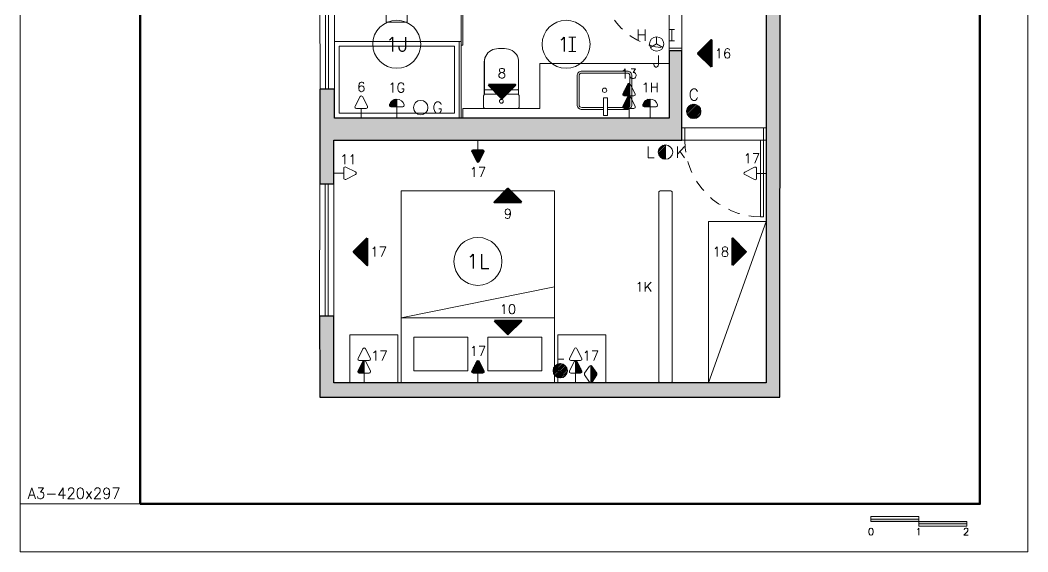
# Model space of a CAD drawing. Extents: x 0 to 175, y -16 to 63.
# Drawn here: x 157.91 to 168.41, y 37.72 to 43.26 of the extents above; entities that cross this region are included whole.
import ezdxf
from ezdxf.enums import TextEntityAlignment as Align

# ---------------------------------------------------------------- set-up
doc = ezdxf.new("R2010")
doc.units = 0
doc.header["$LTSCALE"] = 0.5
doc.header["$MEASUREMENT"] = 0
doc.linetypes.add('HIDDEN', pattern=[0.375, 0.25, -0.125])
doc.layers.get('0').update_dxf_attribs({"linetype": 'CONTINUOUS'})
doc.layers.add('ARQ - HATCH 01', color=172, linetype='CONTINUOUS', transparency=0.6)
for name, color, linetype, lineweight in [('ARQ - JAN01', 2, 'CONTINUOUS', 20), ('ARQ - PAR01', 172, 'CONTINUOUS', 30), ('ARQ - PAR02', 132, 'CONTINUOUS', 20), ('ARQ - POR01', 20, 'CONTINUOUS', 20), ('ELE01 - INTER', 100, 'CONTINUOUS', 15), ('ELE01 - INTER TXT', 100, 'CONTINUOUS', 9), ('ELE01 - LAMP', 50, 'CONTINUOUS', 20), ('ELE01 - LAMP TXT', 100, 'CONTINUOUS', 15), ('ELE01 - TOM 127V', 130, 'CONTINUOUS', 15), ('ELE01 - TOM 127V TXT', 130, 'CONTINUOUS', 15), ('ELE01 - USB', 110, 'CONTINUOUS', 15), ('ELV00 - AUX01', 1, 'CONTINUOUS', 50), ('ELV01 - TXT02', 2, 'CONTINUOUS', 20)]:
    doc.layers.add(name, color=color, linetype=linetype, lineweight=lineweight)
for name, color, linetype, lineweight, transparency in [('ARQ - PISO', 121, 'CONTINUOUS', 9, 0.45), ('ARQ01', 144, 'CONTINUOUS', 9, 0.5), ('ELE01 - INTER HATCH', 100, 'CONTINUOUS', 15, 0.45)]:
    doc.layers.add(name, color=color, linetype=linetype, lineweight=lineweight, transparency=transparency)
for name, color, linetype in [('ELE - GERAL', 50, 'CONTINUOUS'), ('LOGO', 7, 'CONTINUOUS'), ('MARGEM', 1, 'CONTINUOUS')]:
    doc.layers.add(name, color=color, linetype=linetype)
doc.layers.add('ELE01 - TOM 220V', color=242, linetype='CONTINUOUS', lineweight=15, true_color=0xdf2935)
doc.layers.add('ELE01 - TOM 220V TXT', color=242, linetype='CONTINUOUS', lineweight=15, true_color=0xdf2935)
doc.styles.add('ROMANS', font='romans.shx')
doc.styles.get("Standard").update_dxf_attribs({"font": 'romans.shx'})

# ---------------------------------------------------------------- blocks, each defined once
blk = doc.blocks.new('cuba')
for p, q in [((2011.102, 1359.458), (2010.762, 1359.458)), ((2011.102, 1359.443), (2010.762, 1359.443)), ((2010.732, 1359.428), (2010.732, 1358.838)), ((2010.747, 1359.428), (2010.747, 1358.838)), ((2011.117, 1359.143), (2011.117, 1359.428)), ((2011.132, 1359.143), (2011.132, 1359.428)), ((2011.198, 1359.143), (2011.065, 1359.143)), ((2011.198, 1359.123), (2011.065, 1359.123)), ((2011.117, 1358.838), (2011.117, 1359.123)), ((2011.132, 1358.838), (2011.132, 1359.123)), ((2010.762, 1358.823), (2011.102, 1358.823)), ((2010.762, 1358.808), (2011.102, 1358.808))]:
    blk.add_line(p, q)
for centre, radius in [((2010.932, 1359.134), 0.0305), ((2010.932, 1359.134), 0.0229), ((2011.048, 1359.133), 0.0195)]:
    blk.add_circle(centre, radius)
for centre, radius, start, end in [((2010.762, 1359.428), 0.03, 90, 180), ((2010.762, 1359.428), 0.015, 90, 180), ((2011.102, 1359.428), 0.03, 359.9651, 90), ((2011.102, 1359.428), 0.015, 359.9651, 90), ((2011.198, 1359.133), 0.01, 270, 90), ((2010.762, 1358.838), 0.03, 180, 270), ((2010.762, 1358.838), 0.015, 180, 270), ((2011.102, 1358.838), 0.03, 270, 0), ((2011.102, 1358.838), 0.015, 270, 0)]:
    blk.add_arc(centre, radius, start, end)
blk = doc.blocks.new('*U310')
at = {"layer": 'ARQ - HATCH 01'}
h = blk.add_hatch(color=256, dxfattribs=at)
h.dxf.hatch_style = 1
h.paths.add_polyline_path([(2.532, 5.79), (2.4, 5.79), (2.4, 5.98), (2.2, 5.98), (2.2, 5.79), (2.103, 5.79), (2.103, 5.64), (2.532, 5.64)])
h.paths.add_polyline_path([(2.4, 7.13), (2.2, 7.13), (2.2, 6.78), (2.4, 6.78)])
h.paths.add_polyline_path([(12.15, 0.988), (12.15, 5.78), (3.432, 5.79), (3.432, 5.64), (12, 5.64), (12, 1.135), (11.307, 1.135), (11.307, 0.985), (12, 0.988)])
h.paths.add_polyline_path([(9.47, 4.76), (8.54, 4.76), (8.54, 4.63), (9.24, 4.63), (9.24, 1.14), (8.94, 1.14), (8.94, 0.988), (9.926, 0.988), (9.927, 1.135), (9.47, 1.135)], flags=17)
h.paths.add_polyline_path([(7.7, 4.63), (7.74, 4.63), (7.74, 4.76), (7.57, 4.76), (7.57, 0.15), (7.02, 0.15), (7.02, 0), (7.72, 0), (7.72, 0.988), (7.95, 0.988), (7.95, 1.14), (7.7, 1.14)])
h.paths.add_polyline_path([(5.06, 1.27), (4.24, 1.27), (4.24, 1.073), (4.93, 1.073), (4.93, 0), (5.64, 0), (5.64, 0.15), (5.06, 0.15)])
h.paths.add_polyline_path([(0.21, 5.64), (0.13, 5.64), (0.13, 6.98), (0.22, 6.98), (0.22, 7.13), (0, 7.13), (0, 1.073), (0.71, 1.073), (0.71, 1.27), (0.21, 1.27)])
h.paths.add_polyline_path([(3.08, 1.27), (2.414, 1.27), (2.2, 1.27), (1.7, 1.27), (1.7, 1.073), (3.08, 1.075)])
h.paths.add_polyline_path([(5.06, 4.838), (4.935, 4.838), (4.935, 4.198), (5.06, 4.198)], flags=17)
for p, q in [((0.13, 6.29), (0.51, 6.29)), ((0.245, 5.815), (0.245, 6.265)), ((0.245, 6.265), (0.485, 6.265)), ((0.405, 6.265), (0.405, 5.815)), ((0.425, 6.265), (0.425, 5.815)), ((0.445, 6.265), (0.445, 5.815)), ((0.465, 6.265), (0.465, 5.815)), ((0.485, 6.265), (0.485, 5.815)), ((0.51, 6.29), (0.51, 5.79)), ((0.13, 5.79), (0.51, 5.79)), ((0.245, 5.815), (0.485, 5.815)), ((5.06, 4.838), (7.57, 4.518)), ((5.06, 4.518), (7.57, 4.518)), ((5.06, 4.518), (7.57, 4.198)), ((12, 3.969), (11.5, 3.969)), ((11.5, 3.969), (11.5, 3.469)), ((11.5, 3.469), (12, 3.469)), ((12, 3.435), (10, 3.435)), ((10, 3.435), (10, 1.835)), ((11, 3.435), (11.322, 1.835)), ((11.322, 1.835), (11.322, 3.435)), ((11.523, 3.302), (11.877, 3.302)), ((11.523, 2.74), (11.523, 3.302)), ((11.877, 3.302), (11.877, 2.74)), ((4.835, 3.25), (4.035, 3.25)), ((4.835, 1.95), (4.835, 3.25)), ((8.596, 3.047), (8.578, 3.037)), ((8.616, 3.055), (8.596, 3.047)), ((8.616, 3.055), (8.616, 3.055)), ((8.617, 3.055), (8.616, 3.055)), ((8.637, 3.059), (8.617, 3.055)), ((8.658, 3.06), (8.637, 3.059)), ((8.997, 3.06), (8.658, 3.06)), ((8.94, 3.058), (8.937, 3.06)), ((8.938, 3.06), (8.938, 3.06)), ((8.942, 3.056), (8.94, 3.058)), ((8.943, 3.054), (8.942, 3.056)), ((8.944, 3.051), (8.943, 3.054)), ((8.944, 3.048), (8.944, 3.051)), ((8.944, 2.712), (8.944, 3.048)), ((8.991, 3.051), (8.99, 3.048)), ((8.99, 3.048), (8.99, 3.045)), ((8.99, 3.045), (8.99, 2.715)), ((8.992, 3.054), (8.991, 3.051)), ((8.994, 3.057), (8.992, 3.054)), ((8.996, 3.059), (8.994, 3.057)), ((8.997, 3.06), (8.996, 3.059)), ((8.998, 3.061), (8.997, 3.06)), ((8.997, 3.06), (8.997, 3.06)), ((9.001, 3.063), (8.998, 3.061)), ((9.004, 3.064), (9.001, 3.063)), ((9.007, 3.065), (9.004, 3.064)), ((9.01, 3.065), (9.007, 3.065)), ((9.125, 3.065), (9.01, 3.065)), ((9.127, 3.065), (9.125, 3.065)), ((9.129, 3.064), (9.127, 3.065)), ((9.131, 3.063), (9.129, 3.064)), ((9.133, 3.062), (9.131, 3.063)), ((9.135, 3.061), (9.133, 3.062)), ((9.137, 3.059), (9.135, 3.061)), ((9.138, 3.057), (9.137, 3.059)), ((9.139, 3.055), (9.138, 3.057)), ((9.139, 3.055), (9.14, 3.053)), ((9.14, 3.053), (9.14, 3.051)), ((8.52, 2.954), (8.517, 2.934)), ((8.527, 2.974), (8.52, 2.954)), ((8.536, 2.992), (8.527, 2.974)), ((8.548, 3.009), (8.536, 2.992)), ((8.562, 3.024), (8.548, 3.009)), ((8.578, 3.037), (8.562, 3.024)), ((8.516, 2.913), (8.515, 2.892)), ((8.515, 2.892), (8.515, 2.871)), ((8.515, 2.871), (8.516, 2.85)), ((8.517, 2.934), (8.516, 2.913)), ((8.516, 2.85), (8.517, 2.83)), ((8.517, 2.83), (8.52, 2.81)), ((8.52, 2.81), (8.526, 2.79)), ((8.526, 2.79), (8.535, 2.772)), ((8.535, 2.772), (8.547, 2.755)), ((8.547, 2.755), (8.56, 2.74)), ((8.56, 2.74), (8.576, 2.728)), ((8.561, 2.74), (8.577, 2.727)), ((11.877, 2.74), (11.523, 2.74)), ((8.576, 2.728), (8.594, 2.717)), ((8.577, 2.727), (8.594, 2.717)), ((8.594, 2.717), (8.613, 2.71)), ((8.594, 2.717), (8.613, 2.709)), ((8.613, 2.71), (8.613, 2.709)), ((8.613, 2.71), (8.632, 2.705)), ((8.613, 2.709), (8.633, 2.705)), ((8.613, 2.709), (8.633, 2.704)), ((8.632, 2.705), (8.653, 2.703)), ((8.633, 2.705), (8.653, 2.703)), ((8.633, 2.704), (8.653, 2.702)), ((8.653, 2.703), (8.994, 2.703)), ((8.941, 2.703), (8.653, 2.703)), ((8.653, 2.702), (8.994, 2.702)), ((8.941, 2.703), (8.942, 2.705)), ((8.942, 2.705), (8.943, 2.706)), ((8.943, 2.706), (8.944, 2.708)), ((8.944, 2.71), (8.944, 2.712)), ((8.944, 2.708), (8.944, 2.71)), ((8.99, 2.712), (8.99, 2.715)), ((8.99, 2.712), (8.991, 2.709)), ((8.991, 2.709), (8.992, 2.706)), ((8.992, 2.706), (8.994, 2.702)), ((8.994, 2.702), (8.996, 2.701)), ((8.996, 2.701), (8.998, 2.699)), ((8.998, 2.699), (9.001, 2.697)), ((9.001, 2.697), (9.004, 2.696)), ((9.004, 2.696), (9.007, 2.695)), ((9.007, 2.695), (9.01, 2.695)), ((9.01, 2.695), (9.125, 2.695)), ((9.127, 2.695), (9.125, 2.695)), ((9.127, 2.695), (9.129, 2.696)), ((9.129, 2.696), (9.131, 2.697)), ((9.131, 2.697), (9.133, 2.698)), ((9.133, 2.698), (9.135, 2.699)), ((9.135, 2.699), (9.137, 2.701)), ((9.137, 2.701), (9.138, 2.703)), ((9.138, 2.703), (9.139, 2.705)), ((9.139, 2.705), (9.14, 2.707)), ((9.14, 2.707), (9.14, 2.709)), ((4.035, 2.6), (4.84, 2.6)), ((11.877, 2.531), (11.523, 2.531)), ((11.523, 2.531), (11.523, 1.969)), ((11.877, 1.969), (11.877, 2.531)), ((4.835, 1.95), (4.035, 1.95)), ((11.523, 1.969), (11.877, 1.969)), ((10, 1.835), (12, 1.835)), ((11.5, 1.802), (12, 1.802)), ((11.5, 1.302), (11.5, 1.802)), ((12, 1.302), (11.5, 1.302))]:
    blk.add_line(p, q)
blk.add_lwpolyline([(0.145, 6.94), (0.795, 6.94, -0.414214), (0.81, 6.925), (0.81, 6.335, -0.414214), (0.795, 6.32), (0.145, 6.32, -0.414214), (0.13, 6.335), (0.13, 6.925, -0.414214)], format="xyb", close=True)
for points in [[(0.13, 6.84), (0.234, 6.78)], [(0.234, 6.78), (0.234, 6.48)], [(0.284, 6.78), (0.284, 6.78), (0.234, 6.78)], [(0.284, 6.535), (0.284, 6.725)], [(0.656, 6.78), (0.81, 6.78)], [(0.656, 6.725), (0.656, 6.535)], [(0.13, 6.42), (0.234, 6.48)], [(0.234, 6.48), (0.284, 6.48)], [(0.656, 6.48), (0.81, 6.48)], [(10.32, 5.64), (12, 5.04)], [(10.32, 5.64), (10.32, 5.04), (12, 5.04)], [(7.57, 4.198), (4.935, 4.198), (4.935, 4.838), (7.57, 4.838)], [(7.57, 4.838), (7.57, 4.76)], [(6.62, 4.198), (6.62, 2.198), (6.02, 2.198), (6.02, 4.198)], [(0.81, 2), (0.81, 3.405), (0.21, 3.405)], [(6.929, 3.456), (6.679, 3.456), (6.679, 2.956), (6.929, 2.956)], [(4.935, 3.35), (4.935, 1.85), (4.035, 1.85), (4.035, 3.35), (4.935, 3.35)], [(2.494, 3.2), (2.199, 3.202)], [(9.14, 3.051), (9.14, 2.709)], [(0.333, 2.97), (0.333, 2.381)], [(0.767, 2.381), (0.767, 2.97)], [(7.7, 2.46), (9.24, 2.46)], [(0.21, 1.27), (2.2, 1.27), (2.2, 2), (0.21, 2)], [(8.02, 1.77), (8.02, 1.68), (8.24, 1.68), (8.24, 1.9), (8.02, 1.9), (8.02, 1.81)], [(7.7, 1.81), (8.15, 1.81), (8.15, 1.77), (7.7, 1.77)], [(11.307, 1.135), (11.307, 0.985)], [(7.315, 0.35), (7.315, 1.05), (5.315, 1.05), (5.315, 0.35)], [(5.315, 0.35), (5.315, 1.05), (5.365, 1.05), (5.365, 0.35)], [(7.315, 0.35), (7.315, 1.05), (7.265, 1.05), (7.265, 0.35)], [(5.365, 0.45), (7.265, 0.45)], [(5.998, 0.45), (5.998, 0.35)], [(6.632, 0.45), (6.632, 0.35)], [(7.315, 0.35), (7.315, 0.3), (5.315, 0.3), (5.315, 0.35)], [(5.365, 0.35), (7.265, 0.35)], [(5.365, 0.35), (7.265, 0.35)]]:
    blk.add_lwpolyline(points)
at = {"linetype": 'HIDDEN'}
for points in [[(2.199, 3.94), (2.199, 5.64)], [(2.399, 1.27), (2.399, 5.64)]]:
    blk.add_lwpolyline(points, dxfattribs=at)
for points in [[(9.14, 3.28), (8.67, 3.28), (8.67, 4.63), (9.24, 4.63), (9.24, 2.48), (9.14, 2.48)], [(0.82, 4.02), (0.82, 3.42), (0.211, 3.42), (0.211, 4.02)], [(0.83, 4.02), (0.921, 4.02), (0.921, 3.42), (0.83, 3.42)], [(2.199, 3.94), (2.764, 3.94), (2.764, 1.27), (2.199, 1.27)], [(3, 3.968), (5, 3.968), (5, 1.322), (3, 1.322)], [(9.03, 3.985), (9.214, 3.985), (9.214, 3.945), (9.03, 3.945)], [(2.494, 2.02), (2.2, 2.02), (2.2, 2), (2.494, 2), (2.564, 2), (2.564, 3.2), (2.494, 3.2)], [(0.313, 2.381), (0.787, 2.381), (0.787, 2.97), (0.313, 2.97)], [(8.48, 2.46), (7.7, 2.46), (7.7, 2.48), (8.48, 2.48)], [(8.44, 2.46), (9.24, 2.46), (9.24, 2.44), (8.44, 2.44)], [(8.44, 2.44), (9.24, 2.44), (9.24, 1.14), (8.44, 1.14)], [(8.49, 2.39), (9.19, 2.39), (9.19, 1.19), (8.49, 1.19)]]:
    blk.add_lwpolyline(points, close=True)
for points in [[(9.15, 3.985), (9.15, 4.19, 0.414214), (9.1, 4.24), (8.8, 4.24, 0.414214), (8.75, 4.19), (8.75, 3.72, 0.414214), (8.8, 3.67), (9.1, 3.67, 0.414214), (9.15, 3.72), (9.15, 3.945)], [(9.13, 3.985), (9.13, 4.19, 0.414214), (9.1, 4.22), (8.8, 4.22, 0.414214), (8.77, 4.19), (8.77, 3.72, 0.414214), (8.8, 3.69), (9.1, 3.69, 0.414214), (9.13, 3.72), (9.13, 3.945)]]:
    blk.add_lwpolyline(points, format="xyb")
for centre, radius in [((0.182, 6.724), 0.03), ((0.197, 6.536), 0.02), ((0.325, 6.04), 0.02), ((0.325, 6.04), 0.015), ((1.205, 4.83), 0.433), ((8.95, 3.955), 0.0229), ((0.423, 2.909), 0.02), ((0.488, 2.909), 0.02), ((0.612, 2.909), 0.02), ((0.677, 2.909), 0.02), ((9.065, 2.88), 0.02), ((0.429, 2.754), 0.065), ((0.429, 2.754), 0.06), ((0.429, 2.754), 0.0375), ((0.671, 2.754), 0.065), ((0.671, 2.754), 0.06), ((0.671, 2.754), 0.0375), ((0.429, 2.502), 0.065), ((0.429, 2.502), 0.06), ((0.429, 2.502), 0.0375), ((0.671, 2.502), 0.065), ((0.671, 2.502), 0.06), ((0.671, 2.502), 0.0375)]:
    blk.add_circle(centre, radius)
for centre, radius, start, end in [((0.47, 6.63), 0.239, 218.8729, 141.1271), ((0.47, 6.63), 0.209, 27.0905, 152.9095), ((0.47, 6.63), 0.209, 207.0905, 332.9095), ((0.696, 4.806), 0.229, 60.3455, 304.9569), ((0.763, 4.806), 0.252, 117.064, 242.936), ((1.714, 4.806), 0.229, 235.0431, 119.6545), ((1.647, 4.806), 0.252, 297.064, 62.936), ((6.929, 3.206), 0.25, 270, 90), ((6.876, 3.206), 0.256, 281.9545, 78.0455)]:
    blk.add_arc(centre, radius, start, end)
at = {"layer": 'ARQ - JAN01'}
for p, q in [((7.95, 1.14), (8.94, 1.14)), ((9.927, 1.135), (11.307, 1.135)), ((7.95, 0.988), (8.94, 0.993)), ((9.926, 0.988), (11.307, 0.985)), ((5.64, 0.15), (7.02, 0.15)), ((5.64, 0), (7.02, 0))]:
    blk.add_line(p, q, dxfattribs=at)
for points in [[(2.2, 6.98), (2.2, 7.13), (0.22, 7.13), (0.22, 6.98)], [(0.71, 1.27), (0.71, 1.073), (1.7, 1.073), (1.7, 1.27)]]:
    blk.add_lwpolyline(points, close=True, dxfattribs=at)
for points in [[(0.22, 7.07), (2.2, 7.07)], [(0.22, 7.04), (2.2, 7.04)], [(1.7, 1.186), (0.71, 1.186)], [(1.7, 1.156), (0.71, 1.156)], [(7.95, 1.079), (8.94, 1.079)], [(9.927, 1.075), (11.307, 1.075)], [(7.95, 1.049), (8.94, 1.049)], [(9.927, 1.045), (11.307, 1.045)], [(5.64, 0.09), (7.02, 0.09)], [(5.64, 0.06), (7.02, 0.06)]]:
    blk.add_lwpolyline(points, dxfattribs=at)
at = {"layer": 'ARQ - PAR01'}
for points in [[(0.21, 5.64), (0.13, 5.64), (0.13, 6.98), (0.22, 6.98), (0.22, 7.13), (0, 7.13), (0, 1.073), (0.71, 1.073), (0.71, 1.27), (0.21, 1.27)], [(2.532, 5.79), (2.4, 5.79), (2.4, 5.98), (2.2, 5.98), (2.2, 5.79), (2.103, 5.79), (2.103, 5.64), (2.532, 5.64)], [(5.06, 4.838), (4.935, 4.838), (4.935, 4.198), (5.06, 4.198)], [(7.7, 4.63), (7.74, 4.63), (7.74, 4.76), (7.57, 4.76), (7.57, 0.15), (7.02, 0.15), (7.02, 0), (7.72, 0), (7.72, 0.988), (7.95, 0.988), (7.95, 1.14), (7.7, 1.14)], [(9.47, 4.76), (8.54, 4.76), (8.54, 4.63), (9.24, 4.63), (9.24, 1.14), (8.94, 1.14), (8.94, 0.988), (9.926, 0.988), (9.927, 1.135), (9.47, 1.135)], [(3.08, 1.27), (2.414, 1.27), (2.2, 1.27), (1.7, 1.27), (1.7, 1.073), (3.08, 1.075)], [(5.06, 1.27), (4.24, 1.27), (4.24, 1.073), (4.93, 1.073), (4.93, 0), (5.64, 0), (5.64, 0.15), (5.06, 0.15)]]:
    blk.add_lwpolyline(points, close=True, dxfattribs=at)
for points in [[(2.4, 7.13), (2.2, 7.13), (2.2, 6.78), (2.4, 6.78), (2.4, 7.13)], [(12.15, 0.988), (12.15, 5.78), (3.432, 5.79), (3.432, 5.64), (12, 5.64), (12, 1.135), (11.307, 1.135), (11.307, 0.985), (12, 0.988), (12.15, 0.988)]]:
    blk.add_lwpolyline(points, dxfattribs=at)
at = {"layer": 'ARQ - PAR02'}
blk.add_lwpolyline([(2.4, 1.073), (2.2, 1.073), (2.2, 0.27), (4.93, 0.27), (4.93, 0.47), (2.4, 0.47), (2.4, 1.073)], dxfattribs=at)
at = {"layer": 'ARQ - PISO'}
for p, q in [((2.4, 6.75), (2.4, 6.01)), ((2.2, 6.72), (2.2, 6.01)), ((2.053, 5.79), (0.18, 5.79)), ((2.562, 5.79), (3.402, 5.79)), ((2.073, 5.64), (0.21, 5.64)), ((2.562, 5.64), (3.402, 5.64)), ((9.34, 4.79), (9.34, 5.61)), ((9.47, 5.58), (9.47, 4.79)), ((7.77, 4.76), (8.51, 4.76)), ((7.77, 4.63), (8.51, 4.63)), ((4.21, 1.272), (3.11, 1.272)), ((4.21, 1.075), (3.11, 1.073))]:
    blk.add_line(p, q, dxfattribs=at)
at = {"layer": 'ARQ - POR01'}
for p, q in [((2.4, 6.75), (1.49, 6.75)), ((1.49, 6.75), (1.49, 6.72)), ((2.2, 6.72), (2.2, 6.78)), ((2.4, 6.75), (2.4, 6.78)), ((1.49, 6.72), (2.2, 6.72)), ((2.2, 6.01), (2.2, 5.98)), ((2.2, 6.01), (2.4, 6.01)), ((2.4, 6.01), (2.4, 5.98)), ((0.18, 5.79), (0.13, 5.79)), ((0.13, 5.79), (0.13, 5.64)), ((0.18, 5.64), (0.18, 5.79)), ((2.103, 5.79), (2.053, 5.79)), ((2.053, 5.79), (2.053, 5.67)), ((2.562, 5.79), (2.532, 5.79)), ((2.562, 5.79), (2.562, 4.8)), ((3.432, 5.79), (3.402, 5.79)), ((3.402, 5.79), (3.402, 5.64)), ((0.18, 5.71), (1.253, 5.71)), ((1.253, 5.68), (0.18, 5.68)), ((1.253, 5.71), (1.253, 5.68)), ((0.13, 5.64), (0.18, 5.64)), ((2.073, 5.67), (1.153, 5.67)), ((1.153, 5.67), (1.153, 5.64)), ((1.153, 5.64), (2.103, 5.64)), ((2.073, 5.64), (2.073, 5.67)), ((2.073, 5.64), (2.073, 5.64)), ((2.532, 5.64), (2.592, 5.64)), ((2.592, 4.8), (2.592, 5.64)), ((3.402, 5.64), (3.432, 5.64)), ((9.34, 5.64), (9.34, 5.61)), ((9.34, 5.61), (10.27, 5.61)), ((9.47, 5.64), (9.47, 5.58)), ((9.47, 5.58), (10.27, 5.58)), ((10.27, 5.58), (10.27, 5.61)), ((2.592, 4.8), (2.562, 4.8)), ((7.74, 4.76), (7.77, 4.76)), ((7.77, 4.76), (7.77, 3.92)), ((8.51, 4.76), (8.51, 4.63)), ((8.51, 4.76), (8.54, 4.76)), ((9.34, 4.76), (9.34, 4.79)), ((9.34, 4.79), (9.47, 4.79)), ((9.47, 4.76), (9.47, 4.79)), ((7.8, 4.63), (7.74, 4.63)), ((7.8, 3.92), (7.8, 4.63)), ((8.54, 4.63), (8.51, 4.63)), ((7.77, 3.92), (7.8, 3.92))]:
    blk.add_line(p, q, dxfattribs=at)
for points in [[(3.08, 1.27), (3.11, 1.27), (3.11, 1.075), (3.08, 1.075)], [(4.24, 1.27), (4.21, 1.27), (4.21, 1.075), (4.24, 1.075)]]:
    blk.add_lwpolyline(points, close=True, dxfattribs=at)
at = {"layer": 'ARQ - POR01', "linetype": 'HIDDEN', "lineweight": 9}
for centre, radius, start, end in [((2.2, 6.72), 0.71, 180, 270), ((2.562, 5.64), 0.84, 272.0815, 360), ((9.47, 5.59), 0.8, 270, 0), ((7.8, 4.63), 0.71, 270, 0)]:
    blk.add_arc(centre, radius, start, end, dxfattribs=at)
at = {"xscale": -1, "rotation": 90}
blk.add_blockref('cuba', (1360.338, 2012.584), dxfattribs=at)
blk = doc.blocks.new('*U135')
at = {"lineweight": 9}
h = blk.add_hatch(dxfattribs=at)
h.set_pattern_fill('ANSI31', color=0, scale=0.075, angle=-90)
h.set_pattern_definition([(315, (-0.000575, 0), (0.00662913, 0.00662913), [])])
h.paths.add_polyline_path([(0, -0.118), (-0.063, -0.118, 0.484596), (-0.077, -0.137, 0.349314), (0.001, -0.198)])
at = {"color": 0}
for q in [(0, 0), (0.001, -0.198)]:
    blk.add_line((0, -0.118), q, dxfattribs=at)
blk.add_lwpolyline([(0.063, -0.118), (-0.063, -0.118, 0.484596), (-0.077, -0.137, 0.789489), (0.077, -0.137, 0.484596)], format="xyb", close=True, dxfattribs=at)
blk = doc.blocks.new('*U152')
blk.add_lwpolyline([(0, 0), (0, -0.101)])
blk.add_lwpolyline([(0.064, -0.123), (0.013, -0.224, -0.618034), (-0.013, -0.224), (-0.064, -0.123, -0.557537), (-0.051, -0.101), (0.051, -0.101, -0.557537)], format="xyb", close=True)
blk = doc.blocks.new('*U141')
at = {"lineweight": 9}
h = blk.add_hatch(dxfattribs=at)
h.set_pattern_fill('ANSI31', color=256, scale=0.075, angle=-90)
h.paths.add_polyline_path([(0, -0.232, -0.284079), (-0.013, -0.224), (-0.064, -0.123, -0.557537), (-0.051, -0.101), (0, -0.101)])
blk.add_line((0, -0.232), (0, -0.101))
blk.add_lwpolyline([(0, 0), (0, -0.101)])
blk.add_lwpolyline([(0.064, -0.123), (0.013, -0.224, -0.618034), (-0.013, -0.224), (-0.064, -0.123, -0.557537), (-0.051, -0.101), (0.051, -0.101, -0.557537)], format="xyb", close=True)
blk = doc.blocks.new('*U160')
blk.add_lwpolyline([(-0.123, -0.064), (-0.224, -0.013, -0.618034), (-0.224, 0.013), (-0.123, 0.064, -0.557537), (-0.101, 0.051), (-0.101, -0.051, -0.557537)], format="xyb", close=True)
blk.add_lwpolyline([(0, 0), (-0.101, 0)])
blk = doc.blocks.new('*U161')
blk.add_lwpolyline([(0, 0), (0, -0.101)])
blk.add_lwpolyline([(0.064, -0.123), (0.013, -0.224, -0.618034), (-0.013, -0.224), (-0.064, -0.123, -0.557537), (-0.051, -0.101), (0.051, -0.101, -0.557537)], format="xyb", close=True)
blk = doc.blocks.new('*U140')
at = {"lineweight": 9}
h = blk.add_hatch(dxfattribs=at)
h.set_pattern_fill('ANSI31', color=256, scale=0.075, angle=-90)
h.paths.add_polyline_path([(0, -0.232, -0.284079), (-0.013, -0.224), (-0.064, -0.123, -0.557537), (-0.051, -0.101), (0, -0.101)])
blk.add_line((0, -0.232), (0, -0.101))
blk.add_lwpolyline([(0.064, -0.123), (0.013, -0.224, -0.618034), (-0.013, -0.224), (-0.064, -0.123, -0.557537), (-0.051, -0.101), (0.051, -0.101, -0.557537)], format="xyb", close=True)
blk = doc.blocks.new('*U149')
at = {"lineweight": 9}
h = blk.add_hatch(dxfattribs=at)
h.set_pattern_fill('ANSI31', color=256, scale=0.075, angle=-90)
h.paths.add_polyline_path([(0, -0.232, -0.284079), (-0.013, -0.224), (-0.064, -0.123, -0.557537), (-0.051, -0.101), (0, -0.101)])
h = blk.add_hatch(dxfattribs=at)
h.set_pattern_fill('ANSI31', color=256, scale=0.075, angle=-90)
h.paths.add_polyline_path([(0, -0.232, 0.284079), (0.013, -0.224), (0.064, -0.123, 0.557537), (0.051, -0.101), (0, -0.101)])
blk.add_lwpolyline([(0, 0), (0, -0.101)])
blk.add_lwpolyline([(0.064, -0.123), (0.013, -0.224, -0.618034), (-0.013, -0.224), (-0.064, -0.123, -0.557537), (-0.051, -0.101), (0.051, -0.101, -0.557537)], format="xyb", close=True)
blk = doc.blocks.new('*U175')
blk.add_lwpolyline([(0.064, -0.123), (0.013, -0.224, -0.618034), (-0.013, -0.224), (-0.064, -0.123, -0.557537), (-0.051, -0.101), (0.051, -0.101, -0.557537)], format="xyb", close=True)
blk = doc.blocks.new('*U143')
at = {"lineweight": 9}
h = blk.add_hatch(dxfattribs=at)
h.set_pattern_fill('ANSI31', color=256, scale=0.075, angle=-90)
h.paths.add_polyline_path([(0, -0.104, 0.255276), (-0.013, -0.11), (-0.062, -0.188, 0.303493), (-0.062, -0.205), (-0.012, -0.276, 0.243427), (0, -0.283)])
blk.add_line((0, -0.104), (0, -0.283))
blk.add_lwpolyline([(-0.012, -0.276), (-0.062, -0.205, -0.303493), (-0.062, -0.188), (-0.013, -0.11, -0.540791), (0.013, -0.11), (0.064, -0.188, -0.312436), (0.064, -0.205), (0.012, -0.276, -0.517521)], format="xyb", close=True)
blk = doc.blocks.new('*U308')
at = {"layer": 'ELE01 - INTER HATCH'}
h = blk.add_hatch(dxfattribs=at)
h.set_pattern_fill('ANSI31', color=256, scale=0.1)
h.set_pattern_definition([(45, (3.515, -6.182994), (-0.008838835, 0.008838835), [])])
edge = h.paths.add_edge_path()
edge.add_arc((3.812, -9.17), 0.075, 0, 360)
h = blk.add_hatch(dxfattribs=at)
h.set_pattern_fill('ANSI31', color=256, scale=0.1)
h.set_pattern_definition([(45, (0.010283, 0.428417), (-0.008838835, 0.008838835), [])])
edge = h.paths.add_edge_path()
edge.add_arc((3.517, -9.595), 0.075, 90, 180)
edge.add_arc((3.517, -9.595), 0.075, 180, 270)
edge.add_line((3.517, -9.67), (3.517, -9.595))
edge.add_line((3.517, -9.595), (3.517, -9.52))
h = blk.add_hatch(dxfattribs=at)
h.set_pattern_fill('ANSI31', color=256, scale=0.1, angle=360)
h.set_pattern_definition([(45, (-0.057708, -0.112157), (-0.008838835, 0.008838835), [])])
h.paths.add_polyline_path([(2.495, -11.875, -1), (2.345, -11.875, -1)])
at = {"layer": 'ELE01 - INTER'}
for p, q in [((3.425, -8.467), (3.425, -8.392)), ((3.425, -8.467), (3.36, -8.504)), ((3.425, -8.467), (3.49, -8.504)), ((3.517, -9.67), (3.517, -9.52))]:
    blk.add_line(p, q, dxfattribs=at)
for centre in [(3.425, -8.467), (0.967, -9.13), (3.812, -9.17), (3.517, -9.595), (2.42, -11.875)]:
    blk.add_circle(centre, 0.075, dxfattribs=at)
at = {"layer": 'ELE01 - INTER TXT'}
for p, q in [((3.553, -8.316), (3.583, -8.316)), ((3.612, -8.316), (3.583, -8.316)), ((3.553, -8.436), (3.583, -8.436)), ((3.612, -8.436), (3.583, -8.436))]:
    blk.add_line(p, q, dxfattribs=at)
at = {"layer": 'ELE01 - LAMP'}
blk.add_lwpolyline([(3.588, -11.985), (3.588, -10.015, 0.414214), (3.573, -10), (3.462, -10, 0.414214), (3.447, -10.015), (3.447, -11.985, 0.414214), (3.462, -12), (3.573, -12, 0.414214)], format="xyb", close=True, dxfattribs=at)
for centre in [(0.717, -8.47), (2.482, -8.47), (1.563, -10.735)]:
    blk.add_circle(centre, 0.25, dxfattribs=at)
at = {"layer": 'ELE01 - LAMP TXT'}
for p, q in [((2.51, -8.395), (2.547, -8.395)), ((2.583, -8.395), (2.547, -8.395)), ((2.51, -8.545), (2.547, -8.545)), ((2.583, -8.545), (2.547, -8.545))]:
    blk.add_line(p, q, dxfattribs=at)
at = {"layer": 'ARQ01', "rotation": 270}
blk.add_blockref('*U310', (-1.073, 0), dxfattribs=at)
at = {"layer": 'ELE01 - LAMP', "xscale": -1, "rotation": 180}
for p in [(0.717, -9.24), (3.357, -9.239)]:
    blk.add_blockref('*U135', p, dxfattribs=at)
at = {"layer": 'ELE01 - TOM 127V', "xscale": -1}
for name, p, rotation in [('*U140', (3.137, -9.109), 180), ('*U141', (3.137, -9.24), 180), ('*U149', (1.562, -9.47), 0.1909936180609151), ('*U160', (4.567, -9.817), 180), ('*U175', (0.378, -11.869), 180), ('*U141', (0.378, -12), 180), ('*U149', (1.563, -12), 180)]:
    blk.add_blockref(name, p, dxfattribs=dict(at, rotation=rotation))
at = {"layer": 'ELE01 - TOM 127V', "rotation": 180}
for name, p in [('*U175', (2.581, -11.869)), ('*U141', (2.581, -12))]:
    blk.add_blockref(name, p, dxfattribs=at)
at = {"layer": 'ELE01 - TOM 220V', "xscale": -1}
for name, p, rotation in [('*U152', (0.347, -9.24), 180), ('*U161', (0.063, -9.815), 89.99999999999905)]:
    blk.add_blockref(name, p, dxfattribs=dict(at, rotation=rotation))
at = {"layer": 'ELE01 - USB', "rotation": 180.0880984559787}
blk.add_blockref('*U143', (2.739, -12.104), dxfattribs=at)
at = {"layer": 'ELE01 - INTER TXT', "char_height": 0.12, "attachment_point": 5}
for s, insert, width in [('H', (3.268, -8.376), 0.04859), ('I', (3.583, -8.376), 0.04859), ('J', (3.425, -8.648), 0.04859), ('C', (3.812, -8.995), 0.12), ('G', (1.142, -9.13), 0.04859), ('L', (3.36, -9.595), 0.04859), ('K', (3.675, -9.595), 0.04859), ('L', (2.42, -11.693), 0.04859)]:
    blk.add_mtext(s, dxfattribs=dict(at, insert=insert, width=width))
at = {"layer": 'ELE01 - LAMP TXT', "style": 'ROMANS'}
for s, p in [('1J', (0.717, -8.47)), ('1I', (2.482, -8.47)), ('1L', (1.563, -10.735))]:
    blk.add_text(s, height=0.15, dxfattribs=at).set_placement(p, align=Align.MIDDLE_CENTER)
at = {"layer": 'ELE01 - LAMP TXT', "char_height": 0.1, "width": 0.04859, "attachment_point": 5, "style": 'ROMANS'}
for s, insert in [('1G', (0.717, -8.922)), ('1H', (3.357, -8.921)), ('1K', (3.292, -11))]:
    blk.add_mtext(s, dxfattribs=dict(at, insert=insert))
at = {"layer": 'ELE01 - TOM 127V TXT', "char_height": 0.1, "width": 0.04859, "attachment_point": 5}
for s, insert in [('13', (3.137, -8.777)), ('17', (4.417, -9.66)), ('17', (1.563, -9.802)), ('17', (1.563, -11.668)), ('17', (0.536, -11.718)), ('17', (2.739, -11.718))]:
    blk.add_mtext(s, dxfattribs=dict(at, insert=insert))
at = {"layer": 'ELE01 - TOM 220V TXT', "char_height": 0.1, "width": 0.04859, "attachment_point": 5}
for s, insert in [('6', (0.347, -8.915)), ('11', (0.213, -9.671))]:
    blk.add_mtext(s, dxfattribs=dict(at, insert=insert))
blk = doc.blocks.new('*U221')
at = {"layer": 'ELV00 - AUX01'}
blk.add_lwpolyline([(0.141, -0.047), (0, 0.094), (-0.141, -0.047)], close=True, dxfattribs=at)
for points in [[(0.109, -0.029), (0.004, 0.077, 0.414214), (-0.004, 0.077), (-0.109, -0.029, 0.668179), (-0.105, -0.037), (0.105, -0.037, 0.668179)], [(0.085, -0.019), (0.004, 0.062, 0.414214), (-0.004, 0.062), (-0.085, -0.019, 0.668179), (-0.081, -0.027), (0.081, -0.027, 0.668179)], [(0.06, -0.009), (0.004, 0.048, 0.414214), (-0.004, 0.048), (-0.06, -0.009, 0.668179), (-0.057, -0.017), (0.057, -0.017, 0.668179)], [(0.036, 0.001), (0.004, 0.034, 0.414214), (-0.004, 0.034), (-0.036, 0.001, 0.668179), (-0.033, -0.007), (0.033, -0.007, 0.668179)], [(0.012, 0.011), (0.004, 0.02, 0.414214), (-0.004, 0.02), (-0.012, 0.011, 0.668179), (-0.009, 0.003), (0.009, 0.003, 0.668179)]]:
    blk.add_lwpolyline(points, format="xyb", close=True, dxfattribs=at)
at = {"layer": 'ELV01 - TXT02', "style": 'ROMANS'}
blk.add_attdef('NOME', text='', height=0.1, dxfattribs=at).set_placement((0, -0.167), align=Align.MIDDLE_CENTER)
blk = doc.blocks.new('*U222')
at = {"layer": 'ELV00 - AUX01'}
blk.add_lwpolyline([(-0.141, 0.047), (0, -0.094), (0.141, 0.047)], close=True, dxfattribs=at)
for points in [[(-0.109, 0.029), (-0.004, -0.077, 0.414214), (0.004, -0.077), (0.109, 0.029, 0.668179), (0.105, 0.037), (-0.105, 0.037, 0.668179)], [(-0.085, 0.019), (-0.004, -0.062, 0.414214), (0.004, -0.062), (0.085, 0.019, 0.668179), (0.081, 0.027), (-0.081, 0.027, 0.668179)], [(-0.06, 0.009), (-0.004, -0.048, 0.414214), (0.004, -0.048), (0.06, 0.009, 0.668179), (0.057, 0.017), (-0.057, 0.017, 0.668179)], [(-0.036, -0.001), (-0.004, -0.034, 0.414214), (0.004, -0.034), (0.036, -0.001, 0.668179), (0.033, 0.007), (-0.033, 0.007, 0.668179)], [(-0.012, -0.011), (-0.004, -0.02, 0.414214), (0.004, -0.02), (0.012, -0.011, 0.668179), (0.009, -0.003), (-0.009, -0.003, 0.668179)]]:
    blk.add_lwpolyline(points, format="xyb", close=True, dxfattribs=at)
at = {"layer": 'ELV01 - TXT02', "style": 'ROMANS'}
blk.add_attdef('NOME', text='', height=0.1, dxfattribs=at).set_placement((0, 0.167), align=Align.MIDDLE_CENTER)
blk = doc.blocks.new('*U224')
at = {"layer": 'ELV00 - AUX01'}
blk.add_lwpolyline([(0.047, 0.141), (-0.094, 0), (0.047, -0.141)], close=True, dxfattribs=at)
for points in [[(0.029, 0.109), (-0.077, 0.004, 0.414214), (-0.077, -0.004), (0.029, -0.109, 0.668179), (0.037, -0.105), (0.037, 0.105, 0.668179)], [(0.019, 0.085), (-0.062, 0.004, 0.414214), (-0.062, -0.004), (0.019, -0.085, 0.668179), (0.027, -0.081), (0.027, 0.081, 0.668179)], [(0.009, 0.06), (-0.048, 0.004, 0.414214), (-0.048, -0.004), (0.009, -0.06, 0.668179), (0.017, -0.057), (0.017, 0.057, 0.668179)], [(-0.001, 0.036), (-0.034, 0.004, 0.414214), (-0.034, -0.004), (-0.001, -0.036, 0.668179), (0.007, -0.033), (0.007, 0.033, 0.668179)], [(-0.011, 0.012), (-0.02, 0.004, 0.414214), (-0.02, -0.004), (-0.011, -0.012, 0.668179), (-0.003, -0.009), (-0.003, 0.009, 0.668179)]]:
    blk.add_lwpolyline(points, format="xyb", close=True, dxfattribs=at)
at = {"layer": 'ELV01 - TXT02', "style": 'ROMANS'}
blk.add_attdef('NOME', text='', height=0.1, dxfattribs=at).set_placement((0.167, 0), align=Align.MIDDLE_CENTER)
blk = doc.blocks.new('*U223')
at = {"layer": 'ELV00 - AUX01'}
blk.add_lwpolyline([(-0.047, -0.141), (0.094, 0), (-0.047, 0.141)], close=True, dxfattribs=at)
for points in [[(-0.029, -0.109), (0.077, -0.004, 0.414214), (0.077, 0.004), (-0.029, 0.109, 0.668179), (-0.037, 0.105), (-0.037, -0.105, 0.668179)], [(-0.019, -0.085), (0.062, -0.004, 0.414214), (0.062, 0.004), (-0.019, 0.085, 0.668179), (-0.027, 0.081), (-0.027, -0.081, 0.668179)], [(-0.009, -0.06), (0.048, -0.004, 0.414214), (0.048, 0.004), (-0.009, 0.06, 0.668179), (-0.017, 0.057), (-0.017, -0.057, 0.668179)], [(0.001, -0.036), (0.034, -0.004, 0.414214), (0.034, 0.004), (0.001, 0.036, 0.668179), (-0.007, 0.033), (-0.007, -0.033, 0.668179)], [(0.011, -0.012), (0.02, -0.004, 0.414214), (0.02, 0.004), (0.011, 0.012, 0.668179), (0.003, 0.009), (0.003, -0.009, 0.668179)]]:
    blk.add_lwpolyline(points, format="xyb", close=True, dxfattribs=at)
at = {"layer": 'ELV01 - TXT02', "style": 'ROMANS'}
blk.add_attdef('NOME', text='', height=0.1, dxfattribs=at).set_placement((-0.167, 0), align=Align.MIDDLE_CENTER)

msp = doc.modelspace()

# ---------------------------------------------------------------- hatches: boundary and pattern name
at = {"layer": 'LOGO', "lineweight": 20}
h = msp.add_hatch(color=2, dxfattribs=at)
h.paths.add_polyline_path([(167.2761, 38.037), (167.2761, 38.062), (166.7761, 38.062), (166.7761, 38.037)])
h.paths.add_polyline_path([(167.7761, 38.012), (167.7761, 38.037), (167.2761, 38.037), (167.2761, 38.012)])

# ---------------------------------------------------------------- linework, layer by layer
at = {"layer": 'LOGO', "color": 2, "lineweight": 20}
for p, q in [((167.2761, 38.087), (166.7761, 38.087)), ((166.7761, 38.087), (166.7761, 38.037)), ((166.7761, 38.062), (167.2761, 38.062)), ((166.7761, 38.037), (167.2761, 38.037)), ((167.2761, 38.037), (167.2761, 38.087)), ((167.7761, 38.037), (167.2761, 38.037)), ((167.2761, 38.037), (167.2761, 37.987)), ((167.2761, 38.012), (167.7761, 38.012)), ((167.7761, 37.987), (167.7761, 38.037)), ((167.2761, 37.987), (167.7761, 37.987))]:
    msp.add_line(p, q, dxfattribs=at)
at = {"layer": 'MARGEM', "color": 2, "lineweight": 20}
msp.add_line((159.1624, 38.2198), (157.9124, 38.2198), dxfattribs=at)
msp.add_lwpolyline([(157.9124, 37.7198), (168.4124, 37.7198), (168.4124, 52.5698), (157.9124, 52.5698)], close=True, dxfattribs=at)
at = {"layer": 'MARGEM', "color": 6, "lineweight": 50}
msp.add_lwpolyline([(159.1624, 38.2198), (167.9124, 38.2198), (167.9124, 52.0698), (159.1624, 52.0698)], close=True, dxfattribs=at)

# ---------------------------------------------------------------- block references
at = {"layer": 'ELE - GERAL'}
msp.add_blockref('*U308', (161.1196, 51.4833), dxfattribs=at)
at = {"layer": 'ELV00 - AUX01'}
ref = msp.add_blockref('*U223', (165.0688, 42.9175), dxfattribs=dict(at, xscale=-1))
ref.add_attrib('NOME', '16', dxfattribs={"layer": 'ELV01 - TXT02', "height": 0.1, "style": 'ROMANS'}).set_placement((165.2359, 42.9175), align=Align.MIDDLE_CENTER)
for name, p, values in [('*U222', (162.9319, 42.5433), {'NOME': '8'}), ('*U221', (162.9946, 41.4133), {'NOME': '9'}), ('*U224', (161.4813, 40.8499), {'NOME': '17'}), ('*U223', (165.3807, 40.8499), {'NOME': '18'}), ('*U222', (162.9946, 40.0833), {'NOME': '10'})]:
    msp.add_blockref(name, p, dxfattribs=at).add_auto_attribs(values)

# ---------------------------------------------------------------- texts
at = {"layer": 'LOGO', "color": 2, "lineweight": 20, "style": 'ROMANS'}
for s, height, p in [('A3-420x297', 0.1125, (157.9906, 38.274)), ('0', 0.075, (166.7459, 37.8933)), ('1', 0.075, (167.2429, 37.8933)), ('2', 0.075, (167.7374, 37.8933))]:
    msp.add_text(s, height=height, dxfattribs=at).set_placement(p)

doc.saveas('drawing.dxf')
